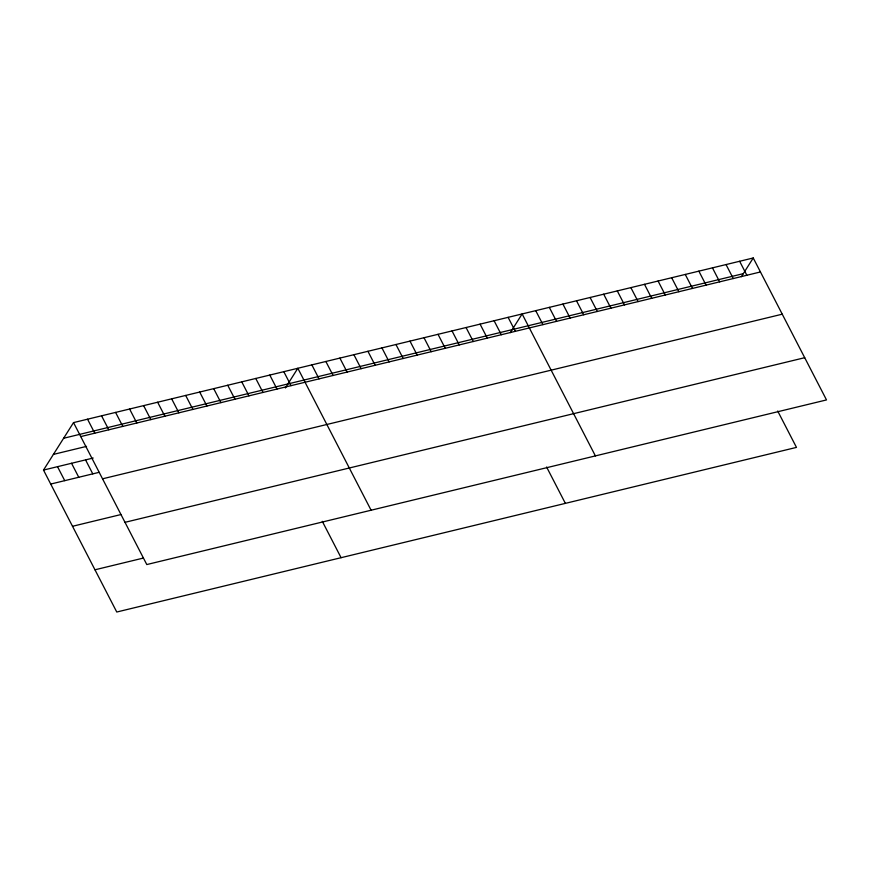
<?xml version="1.0" encoding="UTF-8"?>
<svg xmlns="http://www.w3.org/2000/svg" width="870" height="870" viewBox="0 0 870 870"><rect width="100%" height="100%" fill="white"/><g stroke="black" fill="none" stroke-linecap="round" stroke-linejoin="round"><path stroke-width="1.3" d="M777.704 411.031L796.474 447.397L116.765 612.023L43.5 470.072L73.526 422.602L753.235 257.977L826.5 399.928L146.791 564.554L73.526 422.602M285.371 387.976L297.834 368.271L371.099 510.233M510.309 332.644L522.13 313.95L595.395 455.902M741.414 276.671L753.235 257.977M63.619 438.262L743.328 273.648M80.747 436.588L760.445 271.962M53.407 454.401L86.543 446.375M43.5 470.072L93.199 458.033M50.721 484.057L99.147 472.323M102.54 478.815L782.25 314.19M72.514 526.285L120.941 514.551M124.997 522.326L804.707 357.7M94.971 569.796L143.398 558.061M739.641 261.272L746.851 275.257M726.048 264.567L733.258 278.541M712.454 267.851L719.664 281.837M698.86 271.146L706.07 285.132M685.266 274.442L692.476 288.427M671.673 277.737L678.883 291.711M658.079 281.021L665.289 295.006M644.485 284.316L651.695 298.301M630.88 287.611L638.101 301.596M617.287 290.906L624.508 304.881M603.693 294.19L610.914 308.176M590.099 297.486L597.32 311.471M576.505 300.781L583.726 314.766M562.912 304.076L570.133 318.05M549.318 307.36L556.539 321.345M535.724 310.655L542.945 324.64M508.113 317.343L515.334 331.329M494.095 320.736L501.316 334.722M480.077 324.14L487.298 338.115M546.599 467.005L565.369 503.371M466.059 327.533L473.28 341.519M452.041 330.926L459.251 344.911M438.023 334.319L445.233 348.304M424.005 337.712L431.215 351.697M409.977 341.116L417.198 355.09M395.959 344.509L403.18 358.494M381.941 347.902L389.162 361.887M367.923 351.295L375.144 365.28M353.905 354.699L361.126 368.673M339.887 358.092L347.108 372.077M325.869 361.485L333.09 375.47M311.851 364.878L319.062 378.863M283.816 371.675L291.026 385.649M269.798 375.068L277.008 389.053M255.769 378.461L262.99 392.446M322.302 521.337L341.073 557.692M241.751 381.854L248.972 395.839M227.733 385.247L234.954 399.232M213.715 388.651L220.936 402.625M199.698 392.044L206.919 406.029M185.68 395.437L192.901 409.422M171.662 398.83L178.883 412.815M157.644 402.234L164.854 416.208M143.626 405.627L150.836 419.612M129.608 409.02L136.818 423.005M115.59 412.413L122.8 426.398M101.562 415.806L108.783 429.791M87.544 419.209L94.765 433.184M85.554 459.882L92.775 473.867M71.536 463.275L78.757 477.26M57.518 466.679L64.739 480.653"/></g></svg>
